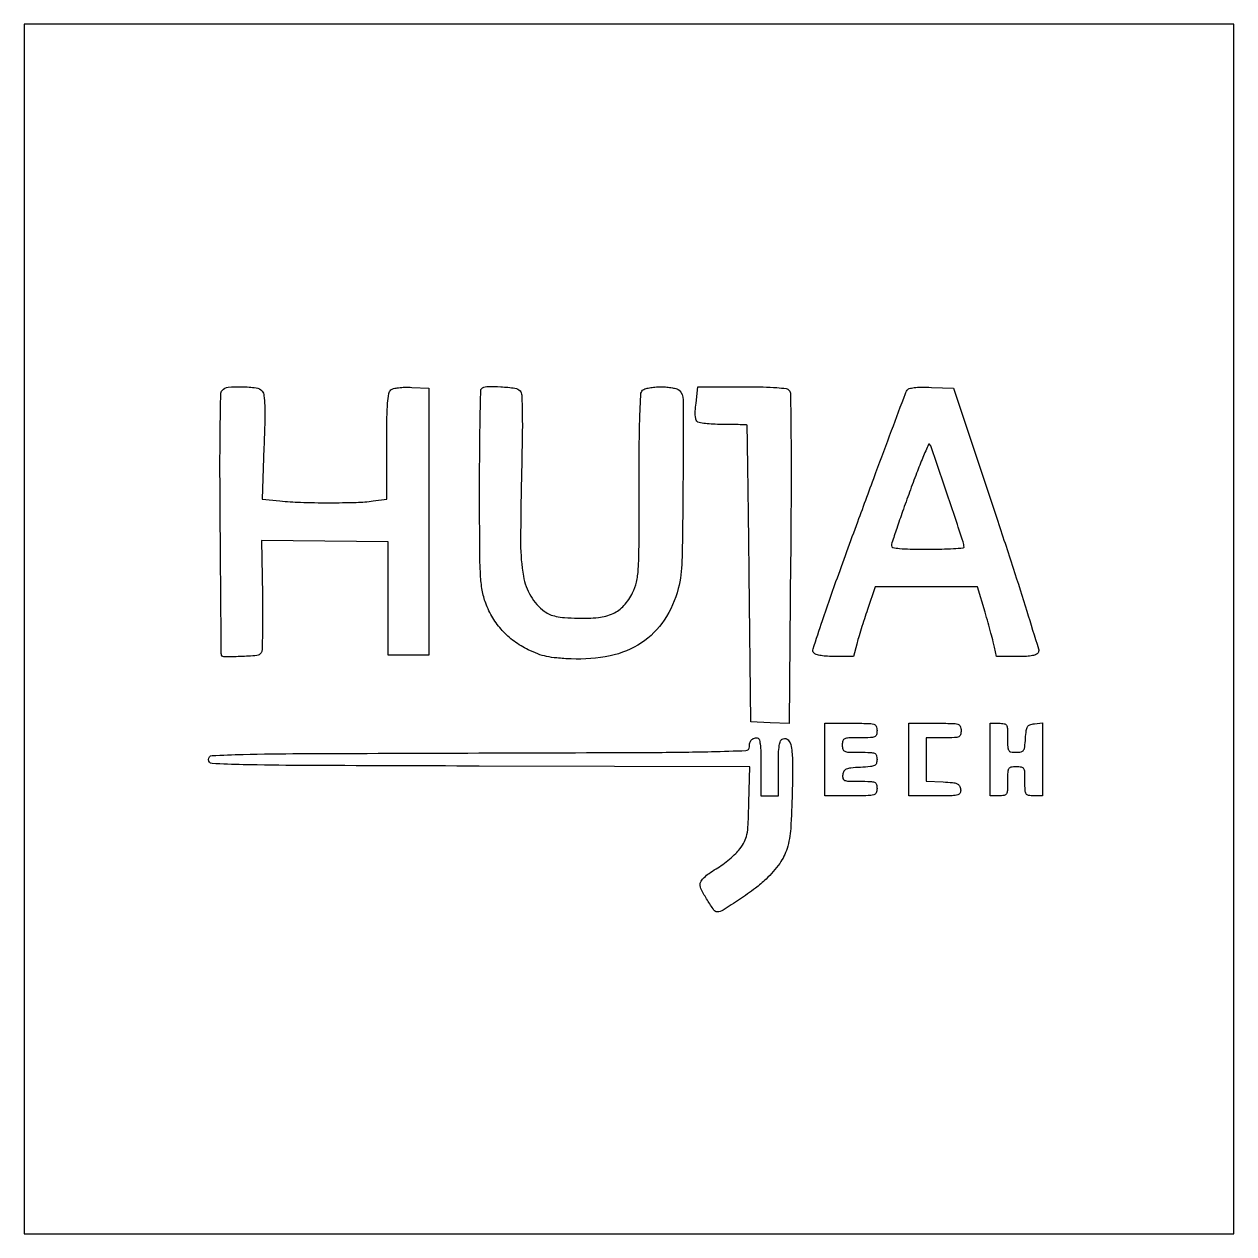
# Model space of a CAD drawing. Extents: x 10208 to 10625, y 10208 to 10625.
import ezdxf

# ---------------------------------------------------------------- set-up
doc = ezdxf.new("R2010")
doc.units = 0

msp = doc.modelspace()

# ---------------------------------------------------------------- linework, layer by layer
msp.add_lwpolyline([(10208, 10416.5), (10208, 10208), (10416.5, 10208), (10625, 10208), (10625, 10416.5), (10625, 10625), (10416.5, 10625), (10208, 10625)], close=True)
for points in [[(10378.92863, 10498.585996, -0.163242), (10379.513644, 10497.073635, -0.0071), (10379.693377, 10491.326921, -0.008201), (10379.698981, 10482.905719, -0.002121), (10379.427861, 10469.335996, 0.005904), (10379.13783, 10445.969072, 0.042294), (10380.083607, 10434.727476, 0.092245), (10382.605445, 10427.870889, 0.098508), (10387.383428, 10422.561789, 0.060559), (10389.196843, 10421.521929, 0.049376), (10391.335542, 10420.857985, 0.032715), (10394.278442, 10420.452471, 0.009682), (10398.821639, 10420.215282, 0.033678), (10405.967026, 10420.462136, 0.082984), (10411.013078, 10421.844842, 0.100738), (10414.74137, 10424.585184, 0.067283), (10417.75, 10428.966006, 0.062125), (10419.06191, 10432.635693, 0.039461), (10419.697739, 10437.135585, 0.01425), (10419.953662, 10444.890011, 0.001124), (10420, 10465.51189, -0.001875), (10420.05811, 10481.010136, -0.007134), (10420.268699, 10490.683676, -0.005051), (10420.579394, 10497.413339, -0.184337), (10421.2, 10498.8, -0.12431), (10421.979365, 10499.265108, -0.025624), (10423.545625, 10499.6475, -0.025482), (10425.459526, 10499.911882, -0.021582), (10427.5, 10500, -0.021582), (10429.540474, 10499.911882, -0.025482), (10431.454375, 10499.6475, -0.025624), (10433.020635, 10499.265108, -0.12431), (10433.8, 10498.8, -0.198528), (10435.161285, 10495.520422, -0.001599), (10435.111849, 10466.804593, -0.004022), (10434.763198, 10439.911168, -0.057879), (10433.463741, 10430.460099, -0.082862), (10428.636638, 10419.581192, -0.101834), (10420.792088, 10411.744959, -0.094488), (10409.992448, 10407.261689, -0.062274), (10396.549522, 10406.174773, -0.011399), (10391.596519, 10406.504658, -0.03011), (10388.084173, 10407.033714, -0.036416), (10385.065048, 10407.910076, -0.024932), (10381.783459, 10409.317515, -0.044325), (10376.903434, 10412.266721, -0.04993), (10372.828328, 10415.92813, -0.050111), (10369.571611, 10420.312254, -0.045216), (10367.120798, 10425.406684, -0.046249), (10365.911739, 10429.851482, -0.029876), (10365.307619, 10435.154881, -0.012204), (10365.05109, 10443.91304, -0.001219), (10365, 10464.870846, -0.001846), (10365.048025, 10477.875464, -0.002989), (10365.195833, 10488.934978, -0.000508), (10365.394581, 10498.695818, -0.193363), (10365.666667, 10499.333333, -0.194496), (10367.460313, 10500.09422, -0.018327), (10372.33721, 10499.998415, -0.018514), (10377.192364, 10499.544028, -0.189141)], [(10290.033884, 10498.459173, -0.147088), (10290.662109, 10496.975935, -0.018966), (10290.90823, 10493.497206, -0.013943), (10290.934221, 10488.106368, -0.003286), (10290.667254, 10479.100487), (10290.021851, 10461.282629), (10296.157617, 10460.641314, 0.018613), (10303.230537, 10460.167275, 0.007383), (10312.966905, 10460.021861, 0.006982), (10322.485912, 10460.153199, 0.027121), (10328.360429, 10460.635924), (10333, 10461.271848), (10333, 10479.513479, -0.003079), (10333.05826, 10488.975346, -0.015117), (10333.285502, 10494.313099, -0.021934), (10333.674564, 10497.633538, -0.181342), (10334.415627, 10498.929977, -0.116532), (10335.342636, 10499.390079, -0.027239), (10337.063315, 10499.692937, -0.025259), (10339.2234, 10499.842772, -0.017636), (10341.665627, 10499.802421), (10347.5, 10499.5), (10347.5, 10453.5), (10347.5, 10407.5), (10340.5, 10407.5), (10333.5, 10407.5), (10333.5, 10427), (10333.5, 10446.5), (10311.641335, 10446.769805), (10289.782669, 10447.03961), (10290.131142, 10428.269805, -0.004085), (10290.206847, 10420.986163, -0.006179), (10290.142597, 10414.646443, -0.002681), (10289.992357, 10409.253899, -0.134663), (10289.680791, 10408.25, -0.232941), (10288.188097, 10407.34622, -0.012569), (10282.521464, 10406.996858, -0.011072), (10276.83252, 10406.915531, -0.39824), (10275.964729, 10407.75, -0.009645), (10275.947981, 10408.35436, -0.00001), (10275.838885, 10421.351562, -0.000101), (10275.720128, 10435.885144, -0.000062), (10275.585854, 10453, -0.001578), (10275.497859, 10472.273458, -0.003946), (10275.58909, 10486.346336, -0.001302), (10275.777874, 10497.464183, -0.165436), (10276.24357, 10498.75, -0.202697), (10278.275909, 10499.848262, -0.029146), (10283.098219, 10500.027679, -0.029665), (10287.91863, 10499.639284, -0.186715)], [(10471.735489, 10498.75, -0.164867), (10472.189791, 10497.458733, -0.000771), (10472.333236, 10483.062137, -0.003035), (10472.37538, 10465.126237, -0.001234), (10472.224259, 10440.707357), (10471.732652, 10383.914714), (10465.116326, 10384.207357), (10458.5, 10384.5), (10457.932932, 10435.5, 0.000331), (10457.702346, 10455.073036, 0.000548), (10457.478704, 10471.592187, 0.000021), (10457.25961, 10486.52108, 0.155482), (10457.182932, 10486.75, 0.229135), (10456.991378, 10486.851828, 0.001168), (10454.777174, 10486.931061, 0.00485), (10452.234247, 10486.991423, 0.003015), (10449.25, 10487.015313, -0.009647), (10446.188489, 10487.080442, -0.012694), (10443.400836, 10487.264556, -0.010188), (10441.099878, 10487.522676, -0.108768), (10440.22093, 10487.842296, -0.165234), (10439.660764, 10488.538086, -0.064132), (10439.384621, 10489.760141, -0.040021), (10439.358594, 10491.599901, -0.012786), (10439.608611, 10494.326983), (10440.275363, 10500), (10455.515237, 10500, -0.004378), (10462.763243, 10499.936539, -0.014851), (10467.485832, 10499.713412, -0.016373), (10470.676314, 10499.362151, -0.193176)], [(10543.264076, 10454.717011, -0.001978), (10548.944951, 10437.443343, -0.003174), (10553.639198, 10422.65809, -0.000637), (10557.665328, 10409.633857, -0.167784), (10557.625714, 10408.467011, -0.190092), (10556.984177, 10407.76738, -0.065141), (10555.656072, 10407.323, -0.03783), (10553.51229, 10407.070664, -0.010386), (10550.11084, 10407), (10543.158911, 10407), (10542.496889, 10410.25, 0.012799), (10542.083542, 10412.043232, 0.002778), (10541.273781, 10415.115625, 0.002895), (10540.296019, 10418.661716, 0.002767), (10539.262765, 10422.25), (10536.690661, 10431), (10519.018411, 10431), (10501.346161, 10431), (10498.715073, 10423.25, 0.003642), (10497.62851, 10419.971211, 0.003187), (10496.53946, 10416.528125, 0.003205), (10495.595356, 10413.404981, 0.009545), (10495.003449, 10411.25), (10493.922912, 10407), (10487.583901, 10407, -0.015493), (10484.907029, 10407.082964, -0.026598), (10482.690003, 10407.339387, -0.029545), (10481.013694, 10407.727299, -0.15154), (10480.228398, 10408.25, -0.254242), (10479.972875, 10409.616924, -0.002493), (10483.208067, 10419.44125, -0.005648), (10487.858458, 10432.82549, -0.00161), (10495.379958, 10453.5, -0.000629), (10501.636236, 10470.460007, -0.001), (10507.036603, 10484.954099, -0.000194), (10511.828246, 10497.721104, -0.050318), (10512.358083, 10498.790551, -0.182692), (10513.130035, 10499.376006, -0.042253), (10514.755723, 10499.710639, -0.029351), (10517.191726, 10499.856643, -0.009866), (10520.753825, 10499.790551), (10528.339492, 10499.5)], [(10513.217049, 10463.709387, 0.002291), (10510.81808, 10457.023604, 0.003479), (10508.799897, 10451.18807, 0.001321), (10507.114848, 10446.160032, 0.085098), (10506.976437, 10445.25, 0.348657), (10507.489557, 10444.628041, 0.027646), (10509.74952, 10444.275471, 0.020086), (10513.405607, 10444.058353, 0.004787), (10519.5, 10444, 0.005618), (10524.292974, 10444.053859, 0.009348), (10528.328125, 10444.220073, 0.00347), (10531.719268, 10444.446948, 0.392776), (10532, 10444.749185, 0.080579), (10531.717015, 10446.493731, 0.000439), (10526.311742, 10462.669164, 0.000355), (10520.83348, 10478.976859, 0.101595), (10520.115798, 10480.209387, 0.548169), (10519.732042, 10480.146723, 0.002511), (10517.827529, 10475.655134, 0.007434), (10515.665066, 10470.259037, 0.004298)], [(10502, 10381.5, -0.072846), (10501.789676, 10380.064029, -0.224968), (10501.15, 10379.354167, -0.091609), (10499.761772, 10379.055253, -0.007344), (10496, 10379, 0.007344), (10492.238228, 10378.944747, 0.091609), (10490.85, 10378.645833, 0.224968), (10490.210324, 10377.935971, 0.072846), (10490, 10376.5, 0.072846), (10490.210324, 10375.064029, 0.224968), (10490.85, 10374.354167, 0.091609), (10492.238228, 10374.055253, 0.007344), (10496, 10374, -0.007426), (10499.737378, 10373.944486, -0.089734), (10501.137779, 10373.647913, -0.222704), (10501.784149, 10372.946888, -0.076801), (10502, 10371.549904, -0.078437), (10501.781479, 10370.165509, -0.205726), (10501.132687, 10369.424136, -0.089936), (10499.739968, 10369.043611, -0.008804), (10496.25, 10368.799904, 0.010457), (10492.948029, 10368.558356, 0.076094), (10491.411243, 10368.172769, 0.162301), (10490.603933, 10367.465389, 0.097407), (10490.180449, 10366.25, 0.091097), (10490.23179, 10364.986538, 0.248829), (10490.796585, 10364.329514, 0.0867), (10492.171095, 10364.050857, 0.006764), (10495.930449, 10364, -0.007192), (10499.742522, 10363.945161, -0.090734), (10501.143045, 10363.647027, -0.225309), (10501.787523, 10362.936746, -0.073544), (10502, 10361.5, -0.104331), (10501.693938, 10360.049189, -0.224677), (10500.85, 10359.319444, -0.064117), (10498.935464, 10359.044005, -0.003707), (10493, 10359), (10484, 10359), (10484, 10371.5), (10484, 10384), (10493, 10384, -0.003707), (10498.935464, 10383.955995, -0.064117), (10500.85, 10383.680556, -0.224677), (10501.693938, 10382.950811, -0.104331)], [(10531, 10381.5, -0.072846), (10530.789676, 10380.064029, -0.224968), (10530.15, 10379.354167, -0.091609), (10528.761772, 10379.055253, -0.007344), (10525, 10379), (10519, 10379), (10519, 10371.549904), (10519, 10364.099808), (10524.75, 10363.799904, -0.010457), (10528.051971, 10363.558356, -0.076094), (10529.588757, 10363.172769, -0.162301), (10530.396067, 10362.465389, -0.097407), (10530.819551, 10361.25, -0.134901), (10530.657472, 10359.981707, -0.235151), (10529.873817, 10359.303212, -0.059351), (10527.928295, 10359.042669, -0.003641), (10522.069551, 10359), (10513, 10359), (10513, 10371.5), (10513, 10384), (10522, 10384, -0.003707), (10527.935464, 10383.955995, -0.064117), (10529.85, 10383.680556, -0.224677), (10530.693938, 10382.950811, -0.104331)], [(10547, 10379, 0.009767), (10547.06222, 10375.81506, 0.123943), (10547.39726, 10374.674418, 0.222515), (10548.170638, 10374.144665, 0.040693), (10549.945209, 10374, 0.042763), (10551.688009, 10374.149328, 0.202657), (10552.512939, 10374.679069, 0.122561), (10552.93588, 10375.815989, 0.01204), (10553.195209, 10378.75, -0.01391), (10553.454017, 10381.558363, -0.106113), (10553.882886, 10382.805764, -0.175693), (10554.694828, 10383.462855, -0.054549), (10556.25, 10383.816422), (10559, 10384.132845), (10559, 10371.566422), (10559, 10359), (10556, 10359, -0.0387), (10554.180755, 10359.14102, -0.222479), (10553.4, 10359.666667, -0.126045), (10553.062224, 10360.800013, -0.009722), (10553, 10364, 0.009722), (10552.937776, 10367.199987, 0.126045), (10552.6, 10368.333333, 0.222479), (10551.819245, 10368.85898, 0.0387), (10550, 10369, 0.0387), (10548.180755, 10368.85898, 0.222479), (10547.4, 10368.333333, 0.126045), (10547.062224, 10367.199987, 0.009722), (10547, 10364, -0.009722), (10546.937776, 10360.800013, -0.126045), (10546.6, 10359.666667, -0.222479), (10545.819245, 10359.14102, -0.0387), (10544, 10359), (10541, 10359), (10541, 10371.5), (10541, 10384), (10544, 10384, -0.0387), (10545.819245, 10383.85898, -0.222479), (10546.6, 10383.333333, -0.126045), (10546.937776, 10382.199987, -0.009722)], [(10462, 10369), (10462, 10359), (10465, 10359), (10468, 10359), (10468, 10368.531385, -0.006009), (10468.061137, 10373.61819, -0.033129), (10468.308104, 10376.346648, -0.069135), (10468.78283, 10377.911445, -0.195377), (10469.600925, 10378.677102, -0.31177), (10471.349092, 10378.25294, -0.140983), (10472.422121, 10376.021381, -0.04139), (10472.863381, 10370.864091, -0.0056), (10472.770167, 10360, -0.011805), (10472.236587, 10347.710386, -0.056834), (10470.981373, 10340.833742, -0.083011), (10468.44507, 10335.711106, -0.043089), (10463.772072, 10330.290889, -0.033183), (10460.106914, 10327.160743, -0.012375), (10454.577381, 10323.248638, -0.007213), (10448.921175, 10319.570594, -0.141467), (10446.944829, 10319, -0.244241), (10445.774789, 10319.607802, -0.01453), (10443.508764, 10323.039967, -0.018823), (10441.494315, 10326.584237, -0.124072), (10441.028362, 10328.553751, -0.150872), (10441.367622, 10329.59825, -0.04857), (10442.442072, 10330.846764, -0.036939), (10444.148827, 10332.253352, -0.017804), (10446.520841, 10333.806862, 0.022036), (10448.814893, 10335.337201, 0.01679), (10451.189896, 10337.203151, 0.017071), (10453.300827, 10339.106191, 0.037735), (10454.742479, 10340.725019, 0.044046), (10456.324847, 10343.226079, 0.071277), (10457.148102, 10345.600467, 0.036654), (10457.558354, 10349.056185, 0.004502), (10457.831447, 10356.662991), (10458.162893, 10368.989667), (10364.831447, 10369.244833, -0.000279), (10303.116092, 10369.447944, -0.005078), (10283.448327, 10369.723374, -0.007509), (10272.787033, 10370.141256, -0.398428), (10271.5, 10371.5, -0.398408), (10272.786848, 10372.858643, -0.007521), (10283.438144, 10373.276619, -0.005082), (10303.089044, 10373.552051, -0.000279), (10364.75, 10373.755153, 0.000314), (10424.032081, 10373.954631, 0.004586), (10444.963358, 10374.23022, 0.004995), (10456.826111, 10374.613841, 0.401873), (10458, 10375.838486, -0.05625), (10458.159574, 10377.252441, -0.119548), (10458.648066, 10378.231673, -0.135741), (10459.48189, 10378.802452, -0.082798), (10460.666667, 10379, -0.320274), (10461.326252, 10378.529213, -0.04965), (10461.716667, 10376.875, -0.027282), (10461.941376, 10373.999959, -0.005862)]]:
    msp.add_lwpolyline(points, format="xyb", close=True)

doc.saveas('drawing.dxf')
